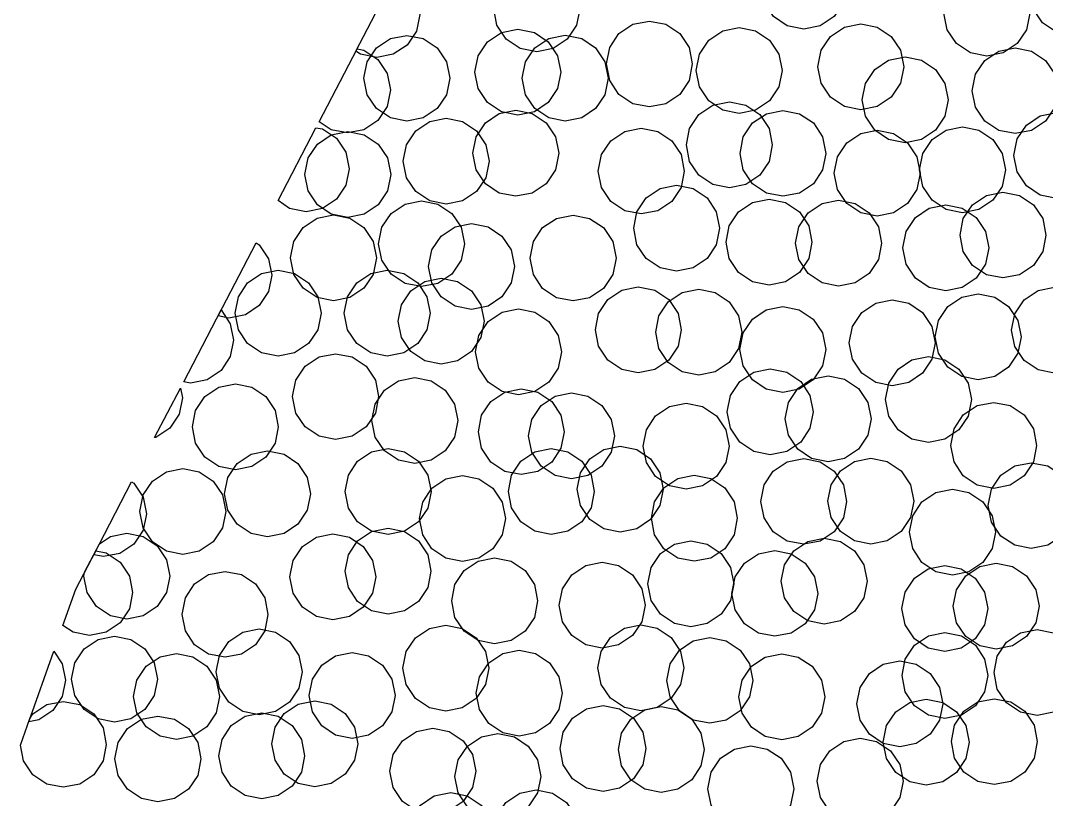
# Model space of a CAD drawing. Header units: millimetres. Extents: x -64 to 65, y -33 to 54.
# Drawn here: x -59.45 to -45.12, y -13.07 to -2.19 of the extents above; entities that cross this region are included whole.
import ezdxf

# ---------------------------------------------------------------- set-up
doc = ezdxf.new("R2010")
doc.units = ezdxf.units.MM

msp = doc.modelspace()

# ---------------------------------------------------------------- linework, layer by layer
for points in [[(-47.955, -1.945), (-48.085, -2.14), (-48.279, -2.27), (-48.509, -2.315), (-48.739, -2.27), (-48.933, -2.14), (-49.063, -1.945), (-49.109, -1.715), (-49.063, -1.486), (-48.933, -1.291), (-48.739, -1.161), (-48.509, -1.115), (-48.279, -1.161), (-48.085, -1.291), (-47.955, -1.486), (-47.909, -1.715), (-47.955, -1.945)], [(-44.197, -2.033), (-44.327, -2.228), (-44.522, -2.358), (-44.751, -2.404), (-44.981, -2.358), (-45.176, -2.228), (-45.306, -2.033), (-45.351, -1.804), (-45.306, -1.574), (-45.176, -1.379), (-44.981, -1.249), (-44.751, -1.204), (-44.522, -1.249), (-44.327, -1.379), (-44.197, -1.574), (-44.151, -1.804), (-44.197, -2.033)], [(-51.684, -2.262), (-51.814, -2.457), (-52.009, -2.587), (-52.238, -2.633), (-52.468, -2.587), (-52.663, -2.457), (-52.793, -2.262), (-52.838, -2.033), (-52.793, -1.803), (-52.663, -1.608), (-52.468, -1.478), (-52.238, -1.433), (-52.009, -1.478), (-51.814, -1.608), (-51.684, -1.803), (-51.638, -2.033), (-51.684, -2.262)], [(-54.217, -1.574), (-54.046, -1.689), (-53.916, -1.883), (-53.87, -2.113), (-53.916, -2.342), (-54.046, -2.537), (-54.24, -2.667), (-54.47, -2.713), (-54.7, -2.667), (-54.764, -2.624), (-54.217, -1.574)], [(-45.399, -2.323), (-45.529, -2.518), (-45.723, -2.648), (-45.953, -2.694), (-46.182, -2.648), (-46.377, -2.518), (-46.507, -2.323), (-46.553, -2.094), (-46.507, -1.864), (-46.377, -1.669), (-46.182, -1.539), (-45.953, -1.494), (-45.723, -1.539), (-45.529, -1.669), (-45.399, -1.864), (-45.353, -2.094), (-45.399, -2.323)], [(-50.111, -3.032), (-50.241, -3.227), (-50.435, -3.357), (-50.665, -3.402), (-50.894, -3.357), (-51.089, -3.227), (-51.219, -3.032), (-51.265, -2.802), (-51.219, -2.573), (-51.089, -2.378), (-50.894, -2.248), (-50.665, -2.202), (-50.435, -2.248), (-50.241, -2.378), (-50.111, -2.573), (-50.065, -2.802), (-50.111, -3.032)], [(-47.157, -3.07), (-47.287, -3.265), (-47.482, -3.395), (-47.711, -3.441), (-47.941, -3.395), (-48.136, -3.265), (-48.266, -3.07), (-48.311, -2.841), (-48.266, -2.611), (-48.136, -2.416), (-47.941, -2.286), (-47.711, -2.241), (-47.482, -2.286), (-47.287, -2.416), (-47.157, -2.611), (-47.111, -2.841), (-47.157, -3.07)], [(-53.497, -3.231), (-53.627, -3.426), (-53.822, -3.556), (-54.051, -3.602), (-54.281, -3.556), (-54.476, -3.426), (-54.606, -3.231), (-54.651, -3.002), (-54.606, -2.772), (-54.476, -2.577), (-54.281, -2.447), (-54.051, -2.402), (-53.822, -2.447), (-53.627, -2.577), (-53.497, -2.772), (-53.451, -3.002), (-53.497, -3.231)], [(-51.946, -3.146), (-52.076, -3.341), (-52.27, -3.471), (-52.5, -3.516), (-52.729, -3.471), (-52.924, -3.341), (-53.054, -3.146), (-53.1, -2.916), (-53.054, -2.687), (-52.924, -2.492), (-52.729, -2.362), (-52.5, -2.316), (-52.27, -2.362), (-52.076, -2.492), (-51.946, -2.687), (-51.9, -2.916), (-51.946, -3.146)], [(-51.286, -3.231), (-51.416, -3.426), (-51.61, -3.556), (-51.84, -3.601), (-52.07, -3.556), (-52.264, -3.426), (-52.394, -3.231), (-52.44, -3.001), (-52.394, -2.772), (-52.264, -2.577), (-52.07, -2.447), (-51.84, -2.401), (-51.61, -2.447), (-51.416, -2.577), (-51.286, -2.772), (-51.24, -3.001), (-51.286, -3.231)], [(-48.857, -3.122), (-48.987, -3.317), (-49.182, -3.447), (-49.411, -3.493), (-49.641, -3.447), (-49.835, -3.317), (-49.966, -3.122), (-50.011, -2.893), (-49.966, -2.663), (-49.835, -2.468), (-49.641, -2.338), (-49.411, -2.293), (-49.182, -2.338), (-48.987, -2.468), (-48.857, -2.663), (-48.811, -2.893), (-48.857, -3.122)], [(-45.003, -3.405), (-45.133, -3.6), (-45.327, -3.73), (-45.557, -3.775), (-45.787, -3.73), (-45.981, -3.6), (-46.111, -3.405), (-46.157, -3.175), (-46.111, -2.946), (-45.981, -2.751), (-45.787, -2.621), (-45.557, -2.575), (-45.327, -2.621), (-45.133, -2.751), (-45.003, -2.946), (-44.957, -3.175), (-45.003, -3.405)], [(-54.747, -2.592), (-54.651, -2.611), (-54.456, -2.741), (-54.326, -2.936), (-54.28, -3.165), (-54.326, -3.395), (-54.456, -3.589), (-54.651, -3.72), (-54.88, -3.765), (-55.11, -3.72), (-55.276, -3.608), (-54.747, -2.592)], [(-46.54, -3.533), (-46.67, -3.728), (-46.864, -3.858), (-47.094, -3.903), (-47.324, -3.858), (-47.518, -3.728), (-47.648, -3.533), (-47.694, -3.303), (-47.648, -3.074), (-47.518, -2.879), (-47.324, -2.749), (-47.094, -2.703), (-46.864, -2.749), (-46.67, -2.879), (-46.54, -3.074), (-46.494, -3.303), (-46.54, -3.533)], [(-48.994, -4.162), (-49.124, -4.357), (-49.319, -4.487), (-49.548, -4.532), (-49.778, -4.487), (-49.973, -4.357), (-50.103, -4.162), (-50.148, -3.932), (-50.103, -3.703), (-49.973, -3.508), (-49.778, -3.378), (-49.548, -3.332), (-49.319, -3.378), (-49.124, -3.508), (-48.994, -3.703), (-48.948, -3.932), (-48.994, -4.162)], [(-52.948, -4.39), (-53.078, -4.585), (-53.273, -4.715), (-53.503, -4.761), (-53.732, -4.715), (-53.927, -4.585), (-54.057, -4.39), (-54.103, -4.161), (-54.057, -3.931), (-53.927, -3.736), (-53.732, -3.606), (-53.503, -3.561), (-53.273, -3.606), (-53.078, -3.736), (-52.948, -3.931), (-52.903, -4.161), (-52.948, -4.39)], [(-51.976, -4.279), (-52.106, -4.474), (-52.301, -4.604), (-52.53, -4.649), (-52.76, -4.604), (-52.954, -4.474), (-53.085, -4.279), (-53.13, -4.049), (-53.085, -3.82), (-52.954, -3.625), (-52.76, -3.495), (-52.53, -3.449), (-52.301, -3.495), (-52.106, -3.625), (-51.976, -3.82), (-51.93, -4.049), (-51.976, -4.279)], [(-48.245, -4.28), (-48.375, -4.474), (-48.569, -4.604), (-48.799, -4.65), (-49.029, -4.604), (-49.223, -4.474), (-49.353, -4.28), (-49.399, -4.05), (-49.353, -3.821), (-49.223, -3.626), (-49.029, -3.496), (-48.799, -3.45), (-48.569, -3.496), (-48.375, -3.626), (-48.245, -3.821), (-48.199, -4.05), (-48.245, -4.28)], [(-44.422, -4.308), (-44.552, -4.503), (-44.746, -4.633), (-44.976, -4.679), (-45.206, -4.633), (-45.4, -4.503), (-45.53, -4.308), (-45.576, -4.079), (-45.53, -3.849), (-45.4, -3.655), (-45.206, -3.524), (-44.976, -3.479), (-44.746, -3.524), (-44.552, -3.655), (-44.422, -3.849), (-44.376, -4.079), (-44.422, -4.308)], [(-55.32, -3.692), (-55.229, -3.71), (-55.034, -3.84), (-54.904, -4.035), (-54.858, -4.265), (-54.904, -4.494), (-55.034, -4.689), (-55.229, -4.819), (-55.458, -4.865), (-55.688, -4.819), (-55.85, -4.711), (-55.32, -3.692)], [(-50.223, -4.527), (-50.353, -4.721), (-50.548, -4.851), (-50.778, -4.897), (-51.007, -4.851), (-51.202, -4.721), (-51.332, -4.527), (-51.378, -4.297), (-51.332, -4.068), (-51.202, -3.873), (-51.007, -3.743), (-50.778, -3.697), (-50.548, -3.743), (-50.353, -3.873), (-50.223, -4.068), (-50.178, -4.297), (-50.223, -4.527)], [(-45.739, -4.511), (-45.869, -4.705), (-46.063, -4.835), (-46.293, -4.881), (-46.522, -4.835), (-46.717, -4.705), (-46.847, -4.511), (-46.893, -4.281), (-46.847, -4.051), (-46.717, -3.857), (-46.522, -3.727), (-46.293, -3.681), (-46.063, -3.727), (-45.869, -3.857), (-45.739, -4.051), (-45.693, -4.281), (-45.739, -4.511)], [(-54.322, -4.574), (-54.452, -4.768), (-54.647, -4.898), (-54.877, -4.944), (-55.106, -4.898), (-55.301, -4.768), (-55.431, -4.574), (-55.477, -4.344), (-55.431, -4.114), (-55.301, -3.92), (-55.106, -3.79), (-54.877, -3.744), (-54.647, -3.79), (-54.452, -3.92), (-54.322, -4.114), (-54.277, -4.344), (-54.322, -4.574)], [(-46.93, -4.556), (-47.06, -4.751), (-47.255, -4.881), (-47.485, -4.927), (-47.714, -4.881), (-47.909, -4.751), (-48.039, -4.556), (-48.085, -4.327), (-48.039, -4.097), (-47.909, -3.902), (-47.714, -3.772), (-47.485, -3.727), (-47.255, -3.772), (-47.06, -3.902), (-46.93, -4.097), (-46.885, -4.327), (-46.93, -4.556)], [(-49.73, -5.326), (-49.86, -5.52), (-50.055, -5.65), (-50.284, -5.696), (-50.514, -5.65), (-50.709, -5.52), (-50.839, -5.326), (-50.884, -5.096), (-50.839, -4.867), (-50.709, -4.672), (-50.514, -4.542), (-50.284, -4.496), (-50.055, -4.542), (-49.86, -4.672), (-49.73, -4.867), (-49.684, -5.096), (-49.73, -5.326)], [(-53.293, -5.542), (-53.423, -5.737), (-53.617, -5.867), (-53.847, -5.912), (-54.076, -5.867), (-54.271, -5.737), (-54.401, -5.542), (-54.447, -5.312), (-54.401, -5.083), (-54.271, -4.888), (-54.076, -4.758), (-53.847, -4.712), (-53.617, -4.758), (-53.423, -4.888), (-53.293, -5.083), (-53.247, -5.312), (-53.293, -5.542)], [(-48.44, -5.521), (-48.57, -5.715), (-48.765, -5.845), (-48.994, -5.891), (-49.224, -5.845), (-49.419, -5.715), (-49.549, -5.521), (-49.594, -5.291), (-49.549, -5.061), (-49.419, -4.867), (-49.224, -4.737), (-48.994, -4.691), (-48.765, -4.737), (-48.57, -4.867), (-48.44, -5.061), (-48.394, -5.291), (-48.44, -5.521)], [(-47.467, -5.534), (-47.598, -5.728), (-47.792, -5.859), (-48.022, -5.904), (-48.251, -5.859), (-48.446, -5.728), (-48.576, -5.534), (-48.622, -5.304), (-48.576, -5.075), (-48.446, -4.88), (-48.251, -4.75), (-48.022, -4.704), (-47.792, -4.75), (-47.598, -4.88), (-47.467, -5.075), (-47.422, -5.304), (-47.467, -5.534)], [(-45.173, -5.421), (-45.303, -5.616), (-45.498, -5.746), (-45.727, -5.791), (-45.957, -5.746), (-46.151, -5.616), (-46.281, -5.421), (-46.327, -5.191), (-46.281, -4.962), (-46.151, -4.767), (-45.957, -4.637), (-45.727, -4.591), (-45.498, -4.637), (-45.303, -4.767), (-45.173, -4.962), (-45.127, -5.191), (-45.173, -5.421)], [(-45.972, -5.599), (-46.102, -5.793), (-46.297, -5.923), (-46.526, -5.969), (-46.756, -5.923), (-46.95, -5.793), (-47.08, -5.599), (-47.126, -5.369), (-47.08, -5.14), (-46.95, -4.945), (-46.756, -4.815), (-46.526, -4.769), (-46.297, -4.815), (-46.102, -4.945), (-45.972, -5.14), (-45.926, -5.369), (-45.972, -5.599)], [(-54.52, -5.74), (-54.65, -5.934), (-54.845, -6.064), (-55.075, -6.11), (-55.304, -6.064), (-55.499, -5.934), (-55.629, -5.74), (-55.675, -5.51), (-55.629, -5.28), (-55.499, -5.086), (-55.304, -4.956), (-55.075, -4.91), (-54.845, -4.956), (-54.65, -5.086), (-54.52, -5.28), (-54.475, -5.51), (-54.52, -5.74)], [(-51.176, -5.742), (-51.306, -5.937), (-51.501, -6.067), (-51.73, -6.112), (-51.96, -6.067), (-52.155, -5.937), (-52.285, -5.742), (-52.33, -5.512), (-52.285, -5.283), (-52.155, -5.088), (-51.96, -4.958), (-51.73, -4.912), (-51.501, -4.958), (-51.306, -5.088), (-51.176, -5.283), (-51.13, -5.512), (-51.176, -5.742)], [(-52.593, -5.859), (-52.723, -6.054), (-52.918, -6.184), (-53.147, -6.229), (-53.377, -6.184), (-53.572, -6.054), (-53.702, -5.859), (-53.747, -5.629), (-53.702, -5.4), (-53.572, -5.205), (-53.377, -5.075), (-53.147, -5.029), (-52.918, -5.075), (-52.723, -5.205), (-52.593, -5.4), (-52.547, -5.629), (-52.593, -5.859)], [(-56.155, -5.298), (-56.111, -5.327), (-55.981, -5.522), (-55.935, -5.751), (-55.981, -5.981), (-56.111, -6.176), (-56.306, -6.306), (-56.535, -6.351), (-56.688, -6.321), (-56.155, -5.298)], [(-55.295, -6.513), (-55.425, -6.708), (-55.62, -6.838), (-55.849, -6.883), (-56.079, -6.838), (-56.274, -6.708), (-56.404, -6.513), (-56.449, -6.283), (-56.404, -6.054), (-56.274, -5.859), (-56.079, -5.729), (-55.849, -5.683), (-55.62, -5.729), (-55.425, -5.859), (-55.295, -6.054), (-55.249, -6.283), (-55.295, -6.513)], [(-53.77, -6.513), (-53.9, -6.708), (-54.095, -6.838), (-54.325, -6.884), (-54.554, -6.838), (-54.749, -6.708), (-54.879, -6.513), (-54.925, -6.284), (-54.879, -6.054), (-54.749, -5.86), (-54.554, -5.729), (-54.325, -5.684), (-54.095, -5.729), (-53.9, -5.86), (-53.77, -6.054), (-53.725, -6.284), (-53.77, -6.513)], [(-53.017, -6.624), (-53.147, -6.819), (-53.342, -6.949), (-53.571, -6.995), (-53.801, -6.949), (-53.996, -6.819), (-54.126, -6.624), (-54.171, -6.395), (-54.126, -6.165), (-53.996, -5.971), (-53.801, -5.84), (-53.571, -5.795), (-53.342, -5.84), (-53.147, -5.971), (-53.017, -6.165), (-52.971, -6.395), (-53.017, -6.624)], [(-50.265, -6.745), (-50.395, -6.939), (-50.59, -7.069), (-50.819, -7.115), (-51.049, -7.069), (-51.244, -6.939), (-51.374, -6.745), (-51.419, -6.515), (-51.374, -6.286), (-51.244, -6.091), (-51.049, -5.961), (-50.819, -5.915), (-50.59, -5.961), (-50.395, -6.091), (-50.265, -6.286), (-50.219, -6.515), (-50.265, -6.745)], [(-49.422, -6.777), (-49.552, -6.972), (-49.747, -7.102), (-49.976, -7.147), (-50.206, -7.102), (-50.401, -6.972), (-50.531, -6.777), (-50.576, -6.547), (-50.531, -6.318), (-50.401, -6.123), (-50.206, -5.993), (-49.976, -5.947), (-49.747, -5.993), (-49.552, -6.123), (-49.422, -6.318), (-49.376, -6.547), (-49.422, -6.777)], [(-45.519, -6.842), (-45.649, -7.037), (-45.843, -7.167), (-46.073, -7.213), (-46.303, -7.167), (-46.497, -7.037), (-46.627, -6.842), (-46.673, -6.613), (-46.627, -6.383), (-46.497, -6.188), (-46.303, -6.058), (-46.073, -6.013), (-45.843, -6.058), (-45.649, -6.188), (-45.519, -6.383), (-45.473, -6.613), (-45.519, -6.842)], [(-44.452, -6.75), (-44.583, -6.945), (-44.777, -7.075), (-45.007, -7.12), (-45.236, -7.075), (-45.431, -6.945), (-45.561, -6.75), (-45.607, -6.52), (-45.561, -6.291), (-45.431, -6.096), (-45.236, -5.966), (-45.007, -5.92), (-44.777, -5.966), (-44.583, -6.096), (-44.452, -6.291), (-44.407, -6.52), (-44.452, -6.75)], [(-46.719, -6.927), (-46.849, -7.121), (-47.044, -7.251), (-47.274, -7.297), (-47.503, -7.251), (-47.698, -7.121), (-47.828, -6.927), (-47.874, -6.697), (-47.828, -6.467), (-47.698, -6.273), (-47.503, -6.143), (-47.274, -6.097), (-47.044, -6.143), (-46.849, -6.273), (-46.719, -6.467), (-46.674, -6.697), (-46.719, -6.927)], [(-56.645, -6.238), (-56.516, -6.43), (-56.47, -6.66), (-56.516, -6.889), (-56.646, -7.084), (-56.841, -7.214), (-57.07, -7.26), (-57.166, -7.241), (-56.645, -6.238)], [(-51.937, -7.052), (-52.067, -7.247), (-52.262, -7.377), (-52.492, -7.423), (-52.721, -7.377), (-52.916, -7.247), (-53.046, -7.052), (-53.092, -6.823), (-53.046, -6.593), (-52.916, -6.398), (-52.721, -6.268), (-52.492, -6.223), (-52.262, -6.268), (-52.067, -6.398), (-51.937, -6.593), (-51.892, -6.823), (-51.937, -7.052)], [(-48.248, -7.018), (-48.378, -7.213), (-48.573, -7.343), (-48.802, -7.389), (-49.032, -7.343), (-49.226, -7.213), (-49.357, -7.018), (-49.402, -6.789), (-49.357, -6.559), (-49.226, -6.364), (-49.032, -6.234), (-48.802, -6.189), (-48.573, -6.234), (-48.378, -6.364), (-48.248, -6.559), (-48.202, -6.789), (-48.248, -7.018)], [(-54.491, -7.678), (-54.621, -7.872), (-54.816, -8.002), (-55.046, -8.048), (-55.275, -8.002), (-55.47, -7.872), (-55.6, -7.678), (-55.646, -7.448), (-55.6, -7.218), (-55.47, -7.024), (-55.275, -6.894), (-55.046, -6.848), (-54.816, -6.894), (-54.621, -7.024), (-54.491, -7.218), (-54.446, -7.448), (-54.491, -7.678)], [(-46.214, -7.719), (-46.344, -7.913), (-46.538, -8.043), (-46.768, -8.089), (-46.998, -8.043), (-47.192, -7.913), (-47.322, -7.719), (-47.368, -7.489), (-47.322, -7.259), (-47.192, -7.065), (-46.998, -6.935), (-46.768, -6.889), (-46.538, -6.935), (-46.344, -7.065), (-46.214, -7.259), (-46.168, -7.489), (-46.214, -7.719)], [(-48.422, -7.889), (-48.552, -8.083), (-48.747, -8.213), (-48.977, -8.259), (-49.206, -8.213), (-49.401, -8.083), (-49.531, -7.889), (-49.577, -7.659), (-49.531, -7.43), (-49.401, -7.235), (-49.206, -7.105), (-48.977, -7.059), (-48.747, -7.105), (-48.552, -7.235), (-48.422, -7.43), (-48.377, -7.659), (-48.422, -7.889)], [(-47.615, -7.987), (-47.745, -8.181), (-47.94, -8.311), (-48.17, -8.357), (-48.399, -8.311), (-48.594, -8.181), (-48.724, -7.987), (-48.77, -7.757), (-48.724, -7.528), (-48.594, -7.333), (-48.399, -7.203), (-48.17, -7.157), (-47.94, -7.203), (-47.745, -7.333), (-47.615, -7.528), (-47.57, -7.757), (-47.615, -7.987)], [(-55.892, -8.099), (-56.022, -8.294), (-56.217, -8.424), (-56.446, -8.47), (-56.676, -8.424), (-56.871, -8.294), (-57.001, -8.099), (-57.046, -7.87), (-57.001, -7.64), (-56.871, -7.446), (-56.676, -7.316), (-56.446, -7.27), (-56.217, -7.316), (-56.022, -7.446), (-55.892, -7.64), (-55.846, -7.87), (-55.892, -8.099)], [(-53.385, -8.013), (-53.515, -8.207), (-53.71, -8.337), (-53.94, -8.383), (-54.169, -8.337), (-54.364, -8.207), (-54.494, -8.013), (-54.54, -7.783), (-54.494, -7.553), (-54.364, -7.359), (-54.169, -7.229), (-53.94, -7.183), (-53.71, -7.229), (-53.515, -7.359), (-53.385, -7.553), (-53.34, -7.783), (-53.385, -8.013)], [(-57.212, -7.329), (-57.186, -7.463), (-57.231, -7.693), (-57.361, -7.888), (-57.556, -8.018), (-57.573, -8.021), (-57.212, -7.329)], [(-51.899, -8.168), (-52.029, -8.363), (-52.224, -8.493), (-52.453, -8.538), (-52.683, -8.493), (-52.877, -8.363), (-53.008, -8.168), (-53.053, -7.938), (-53.008, -7.709), (-52.877, -7.514), (-52.683, -7.384), (-52.453, -7.338), (-52.224, -7.384), (-52.029, -7.514), (-51.899, -7.709), (-51.853, -7.938), (-51.899, -8.168)], [(-51.198, -8.226), (-51.328, -8.42), (-51.523, -8.55), (-51.752, -8.596), (-51.982, -8.55), (-52.176, -8.42), (-52.307, -8.226), (-52.352, -7.996), (-52.307, -7.766), (-52.176, -7.572), (-51.982, -7.442), (-51.752, -7.396), (-51.523, -7.442), (-51.328, -7.572), (-51.198, -7.766), (-51.152, -7.996), (-51.198, -8.226)], [(-49.598, -8.37), (-49.728, -8.564), (-49.923, -8.694), (-50.152, -8.74), (-50.382, -8.694), (-50.577, -8.564), (-50.707, -8.37), (-50.752, -8.14), (-50.707, -7.911), (-50.577, -7.716), (-50.382, -7.586), (-50.152, -7.54), (-49.923, -7.586), (-49.728, -7.716), (-49.598, -7.911), (-49.552, -8.14), (-49.598, -8.37)], [(-45.303, -8.358), (-45.433, -8.553), (-45.627, -8.683), (-45.857, -8.729), (-46.087, -8.683), (-46.281, -8.553), (-46.411, -8.358), (-46.457, -8.129), (-46.411, -7.899), (-46.281, -7.704), (-46.087, -7.574), (-45.857, -7.529), (-45.627, -7.574), (-45.433, -7.704), (-45.303, -7.899), (-45.257, -8.129), (-45.303, -8.358)], [(-50.517, -8.971), (-50.647, -9.166), (-50.842, -9.296), (-51.071, -9.341), (-51.301, -9.296), (-51.495, -9.166), (-51.625, -8.971), (-51.671, -8.741), (-51.625, -8.512), (-51.495, -8.317), (-51.301, -8.187), (-51.071, -8.141), (-50.842, -8.187), (-50.647, -8.317), (-50.517, -8.512), (-50.471, -8.741), (-50.517, -8.971)], [(-55.442, -9.035), (-55.572, -9.23), (-55.766, -9.36), (-55.996, -9.405), (-56.226, -9.36), (-56.42, -9.23), (-56.55, -9.035), (-56.596, -8.805), (-56.55, -8.576), (-56.42, -8.381), (-56.226, -8.251), (-55.996, -8.205), (-55.766, -8.251), (-55.572, -8.381), (-55.442, -8.576), (-55.396, -8.805), (-55.442, -9.035)], [(-53.759, -9.004), (-53.889, -9.199), (-54.084, -9.329), (-54.313, -9.374), (-54.543, -9.329), (-54.738, -9.199), (-54.868, -9.004), (-54.913, -8.774), (-54.868, -8.545), (-54.738, -8.35), (-54.543, -8.22), (-54.313, -8.174), (-54.084, -8.22), (-53.889, -8.35), (-53.759, -8.545), (-53.713, -8.774), (-53.759, -9.004)], [(-51.479, -9.003), (-51.609, -9.198), (-51.804, -9.328), (-52.034, -9.373), (-52.263, -9.328), (-52.458, -9.198), (-52.588, -9.003), (-52.634, -8.773), (-52.588, -8.544), (-52.458, -8.349), (-52.263, -8.219), (-52.034, -8.173), (-51.804, -8.219), (-51.609, -8.349), (-51.479, -8.544), (-51.434, -8.773), (-51.479, -9.003)], [(-47.018, -9.137), (-47.148, -9.332), (-47.343, -9.462), (-47.573, -9.507), (-47.802, -9.462), (-47.997, -9.332), (-48.127, -9.137), (-48.173, -8.907), (-48.127, -8.678), (-47.997, -8.483), (-47.802, -8.353), (-47.573, -8.307), (-47.343, -8.353), (-47.148, -8.483), (-47.018, -8.678), (-46.973, -8.907), (-47.018, -9.137)], [(-56.625, -9.281), (-56.755, -9.476), (-56.949, -9.606), (-57.179, -9.652), (-57.409, -9.606), (-57.603, -9.476), (-57.733, -9.281), (-57.779, -9.052), (-57.733, -8.822), (-57.603, -8.627), (-57.409, -8.497), (-57.179, -8.452), (-56.949, -8.497), (-56.755, -8.627), (-56.625, -8.822), (-56.579, -9.052), (-56.625, -9.281)], [(-47.956, -9.141), (-48.086, -9.335), (-48.28, -9.465), (-48.51, -9.511), (-48.739, -9.465), (-48.934, -9.335), (-49.064, -9.141), (-49.11, -8.911), (-49.064, -8.681), (-48.934, -8.487), (-48.739, -8.357), (-48.51, -8.311), (-48.28, -8.357), (-48.086, -8.487), (-47.956, -8.681), (-47.91, -8.911), (-47.956, -9.141)], [(-44.778, -9.2), (-44.908, -9.395), (-45.103, -9.525), (-45.333, -9.571), (-45.562, -9.525), (-45.757, -9.395), (-45.887, -9.2), (-45.933, -8.971), (-45.887, -8.741), (-45.757, -8.546), (-45.562, -8.416), (-45.333, -8.371), (-45.103, -8.416), (-44.908, -8.546), (-44.778, -8.741), (-44.733, -8.971), (-44.778, -9.2)], [(-52.721, -9.38), (-52.851, -9.575), (-53.046, -9.705), (-53.276, -9.751), (-53.505, -9.705), (-53.7, -9.575), (-53.83, -9.38), (-53.876, -9.151), (-53.83, -8.921), (-53.7, -8.727), (-53.505, -8.596), (-53.276, -8.551), (-53.046, -8.596), (-52.851, -8.727), (-52.721, -8.921), (-52.676, -9.151), (-52.721, -9.38)], [(-49.483, -9.377), (-49.613, -9.572), (-49.808, -9.702), (-50.037, -9.747), (-50.267, -9.702), (-50.461, -9.572), (-50.591, -9.377), (-50.637, -9.147), (-50.591, -8.918), (-50.461, -8.723), (-50.267, -8.593), (-50.037, -8.547), (-49.808, -8.593), (-49.613, -8.723), (-49.483, -8.918), (-49.437, -9.147), (-49.483, -9.377)], [(-57.894, -8.639), (-57.864, -8.659), (-57.734, -8.854), (-57.688, -9.083), (-57.734, -9.313), (-57.864, -9.508), (-58.058, -9.638), (-58.288, -9.683), (-58.424, -9.656), (-57.894, -8.639)], [(-45.879, -9.571), (-46.009, -9.766), (-46.204, -9.896), (-46.433, -9.942), (-46.663, -9.896), (-46.858, -9.766), (-46.988, -9.571), (-47.033, -9.342), (-46.988, -9.112), (-46.858, -8.918), (-46.663, -8.787), (-46.433, -8.742), (-46.204, -8.787), (-46.009, -8.918), (-45.879, -9.112), (-45.833, -9.342), (-45.879, -9.571)], [(-53.759, -10.115), (-53.889, -10.309), (-54.084, -10.439), (-54.314, -10.485), (-54.543, -10.439), (-54.738, -10.309), (-54.868, -10.115), (-54.914, -9.885), (-54.868, -9.656), (-54.738, -9.461), (-54.543, -9.331), (-54.314, -9.285), (-54.084, -9.331), (-53.889, -9.461), (-53.759, -9.656), (-53.714, -9.885), (-53.759, -10.115)], [(-58.345, -9.505), (-58.191, -9.402), (-57.961, -9.357), (-57.732, -9.402), (-57.537, -9.532), (-57.407, -9.727), (-57.361, -9.957), (-57.407, -10.186), (-57.537, -10.381), (-57.732, -10.511), (-57.961, -10.557), (-58.191, -10.511), (-58.386, -10.381), (-58.516, -10.186), (-58.561, -9.957), (-58.55, -9.899), (-58.345, -9.505)], [(-54.529, -10.194), (-54.659, -10.389), (-54.854, -10.519), (-55.083, -10.565), (-55.313, -10.519), (-55.508, -10.389), (-55.638, -10.194), (-55.683, -9.965), (-55.638, -9.735), (-55.508, -9.54), (-55.313, -9.41), (-55.083, -9.365), (-54.854, -9.41), (-54.659, -9.54), (-54.529, -9.735), (-54.483, -9.965), (-54.529, -10.194)], [(-47.67, -10.256), (-47.8, -10.451), (-47.995, -10.581), (-48.225, -10.626), (-48.454, -10.581), (-48.649, -10.451), (-48.779, -10.256), (-48.825, -10.026), (-48.779, -9.797), (-48.649, -9.602), (-48.454, -9.472), (-48.225, -9.426), (-47.995, -9.472), (-47.8, -9.602), (-47.67, -9.797), (-47.625, -10.026), (-47.67, -10.256)], [(-49.532, -10.294), (-49.662, -10.488), (-49.857, -10.618), (-50.087, -10.664), (-50.316, -10.618), (-50.511, -10.488), (-50.641, -10.294), (-50.687, -10.064), (-50.641, -9.834), (-50.511, -9.64), (-50.316, -9.51), (-50.087, -9.464), (-49.857, -9.51), (-49.662, -9.64), (-49.532, -9.834), (-49.487, -10.064), (-49.532, -10.294)], [(-48.359, -10.426), (-48.489, -10.621), (-48.684, -10.751), (-48.913, -10.796), (-49.143, -10.751), (-49.338, -10.621), (-49.468, -10.426), (-49.513, -10.196), (-49.468, -9.967), (-49.338, -9.772), (-49.143, -9.642), (-48.913, -9.596), (-48.684, -9.642), (-48.489, -9.772), (-48.359, -9.967), (-48.313, -10.196), (-48.359, -10.426)], [(-58.674, -10.138), (-58.395, -9.601), (-58.251, -9.63), (-58.056, -9.76), (-57.926, -9.954), (-57.881, -10.184), (-57.926, -10.413), (-58.056, -10.608), (-58.251, -10.738), (-58.481, -10.784), (-58.71, -10.738), (-58.853, -10.643), (-58.674, -10.138)], [(-52.271, -10.531), (-52.401, -10.725), (-52.596, -10.856), (-52.825, -10.901), (-53.055, -10.856), (-53.25, -10.725), (-53.38, -10.531), (-53.425, -10.301), (-53.38, -10.072), (-53.25, -9.877), (-53.055, -9.747), (-52.825, -9.701), (-52.596, -9.747), (-52.401, -9.877), (-52.271, -10.072), (-52.225, -10.301), (-52.271, -10.531)], [(-50.77, -10.592), (-50.9, -10.786), (-51.095, -10.916), (-51.325, -10.962), (-51.554, -10.916), (-51.749, -10.786), (-51.879, -10.592), (-51.925, -10.362), (-51.879, -10.132), (-51.749, -9.938), (-51.554, -9.808), (-51.325, -9.762), (-51.095, -9.808), (-50.9, -9.938), (-50.77, -10.132), (-50.725, -10.362), (-50.77, -10.592)], [(-45.986, -10.636), (-46.116, -10.831), (-46.31, -10.961), (-46.54, -11.007), (-46.77, -10.961), (-46.964, -10.831), (-47.094, -10.636), (-47.14, -10.407), (-47.094, -10.177), (-46.964, -9.983), (-46.77, -9.853), (-46.54, -9.807), (-46.31, -9.853), (-46.116, -9.983), (-45.986, -10.177), (-45.94, -10.407), (-45.986, -10.636)], [(-45.268, -10.606), (-45.398, -10.8), (-45.593, -10.93), (-45.822, -10.976), (-46.052, -10.93), (-46.247, -10.8), (-46.377, -10.606), (-46.422, -10.376), (-46.377, -10.146), (-46.247, -9.952), (-46.052, -9.822), (-45.822, -9.776), (-45.593, -9.822), (-45.398, -9.952), (-45.268, -10.146), (-45.222, -10.376), (-45.268, -10.606)], [(-56.035, -10.718), (-56.165, -10.913), (-56.36, -11.043), (-56.59, -11.089), (-56.819, -11.043), (-57.014, -10.913), (-57.144, -10.718), (-57.19, -10.489), (-57.144, -10.259), (-57.014, -10.065), (-56.819, -9.934), (-56.59, -9.889), (-56.36, -9.934), (-56.165, -10.065), (-56.035, -10.259), (-55.99, -10.489), (-56.035, -10.718)], [(-55.559, -11.522), (-55.689, -11.717), (-55.883, -11.847), (-56.113, -11.892), (-56.343, -11.847), (-56.537, -11.717), (-56.667, -11.522), (-56.713, -11.292), (-56.667, -11.063), (-56.537, -10.868), (-56.343, -10.738), (-56.113, -10.692), (-55.883, -10.738), (-55.689, -10.868), (-55.559, -11.063), (-55.513, -11.292), (-55.559, -11.522)], [(-52.953, -11.469), (-53.083, -11.664), (-53.278, -11.794), (-53.508, -11.839), (-53.737, -11.794), (-53.932, -11.664), (-54.062, -11.469), (-54.108, -11.239), (-54.062, -11.01), (-53.932, -10.815), (-53.737, -10.685), (-53.508, -10.639), (-53.278, -10.685), (-53.083, -10.815), (-52.953, -11.01), (-52.908, -11.239), (-52.953, -11.469)], [(-50.23, -11.467), (-50.36, -11.661), (-50.555, -11.792), (-50.784, -11.837), (-51.014, -11.792), (-51.209, -11.661), (-51.339, -11.467), (-51.384, -11.237), (-51.339, -11.008), (-51.209, -10.813), (-51.014, -10.683), (-50.784, -10.637), (-50.555, -10.683), (-50.36, -10.813), (-50.23, -11.008), (-50.184, -11.237), (-50.23, -11.467)], [(-45.983, -11.572), (-46.113, -11.767), (-46.308, -11.897), (-46.537, -11.943), (-46.767, -11.897), (-46.962, -11.767), (-47.092, -11.572), (-47.137, -11.343), (-47.092, -11.113), (-46.962, -10.919), (-46.767, -10.789), (-46.537, -10.743), (-46.308, -10.789), (-46.113, -10.919), (-45.983, -11.113), (-45.937, -11.343), (-45.983, -11.572)], [(-44.698, -11.532), (-44.828, -11.727), (-45.023, -11.857), (-45.252, -11.902), (-45.482, -11.857), (-45.677, -11.727), (-45.807, -11.532), (-45.852, -11.302), (-45.807, -11.073), (-45.677, -10.878), (-45.482, -10.748), (-45.252, -10.702), (-45.023, -10.748), (-44.828, -10.878), (-44.698, -11.073), (-44.652, -11.302), (-44.698, -11.532)], [(-57.579, -11.624), (-57.709, -11.819), (-57.904, -11.949), (-58.133, -11.994), (-58.363, -11.949), (-58.558, -11.819), (-58.688, -11.624), (-58.733, -11.394), (-58.688, -11.165), (-58.558, -10.97), (-58.363, -10.84), (-58.133, -10.794), (-57.904, -10.84), (-57.709, -10.97), (-57.579, -11.165), (-57.533, -11.394), (-57.579, -11.624)], [(-49.267, -11.641), (-49.397, -11.835), (-49.592, -11.965), (-49.822, -12.011), (-50.051, -11.965), (-50.246, -11.835), (-50.376, -11.641), (-50.422, -11.411), (-50.376, -11.181), (-50.246, -10.987), (-50.051, -10.857), (-49.822, -10.811), (-49.592, -10.857), (-49.397, -10.987), (-49.267, -11.181), (-49.222, -11.411), (-49.267, -11.641)], [(-58.981, -11.003), (-58.864, -11.179), (-58.818, -11.409), (-58.864, -11.638), (-58.994, -11.833), (-59.188, -11.963), (-59.331, -11.991), (-58.981, -11.003)], [(-54.262, -11.851), (-54.392, -12.045), (-54.587, -12.176), (-54.816, -12.221), (-55.046, -12.176), (-55.24, -12.045), (-55.37, -11.851), (-55.416, -11.621), (-55.37, -11.392), (-55.24, -11.197), (-55.046, -11.067), (-54.816, -11.021), (-54.587, -11.067), (-54.392, -11.197), (-54.262, -11.392), (-54.216, -11.621), (-54.262, -11.851)], [(-51.929, -11.82), (-52.059, -12.014), (-52.254, -12.144), (-52.483, -12.19), (-52.713, -12.144), (-52.908, -12.014), (-53.038, -11.82), (-53.083, -11.59), (-53.038, -11.36), (-52.908, -11.166), (-52.713, -11.036), (-52.483, -10.99), (-52.254, -11.036), (-52.059, -11.166), (-51.929, -11.36), (-51.883, -11.59), (-51.929, -11.82)], [(-56.714, -11.866), (-56.844, -12.061), (-57.039, -12.191), (-57.268, -12.237), (-57.498, -12.191), (-57.693, -12.061), (-57.823, -11.866), (-57.868, -11.637), (-57.823, -11.407), (-57.693, -11.212), (-57.498, -11.082), (-57.268, -11.037), (-57.039, -11.082), (-56.844, -11.212), (-56.714, -11.407), (-56.668, -11.637), (-56.714, -11.866)], [(-48.262, -11.869), (-48.392, -12.064), (-48.587, -12.194), (-48.817, -12.24), (-49.046, -12.194), (-49.241, -12.064), (-49.371, -11.869), (-49.417, -11.64), (-49.371, -11.41), (-49.241, -11.215), (-49.046, -11.085), (-48.817, -11.04), (-48.587, -11.085), (-48.392, -11.215), (-48.262, -11.41), (-48.217, -11.64), (-48.262, -11.869)], [(-46.614, -11.969), (-46.744, -12.164), (-46.939, -12.294), (-47.168, -12.34), (-47.398, -12.294), (-47.593, -12.164), (-47.723, -11.969), (-47.768, -11.74), (-47.723, -11.51), (-47.593, -11.315), (-47.398, -11.185), (-47.168, -11.14), (-46.939, -11.185), (-46.744, -11.315), (-46.614, -11.51), (-46.568, -11.74), (-46.614, -11.969)], [(-59.314, -11.944), (-59.272, -11.88), (-59.077, -11.75), (-58.848, -11.705), (-58.618, -11.75), (-58.423, -11.88), (-58.293, -12.075), (-58.248, -12.305), (-58.293, -12.534), (-58.423, -12.729), (-58.618, -12.859), (-58.848, -12.905), (-59.077, -12.859), (-59.272, -12.729), (-59.402, -12.534), (-59.446, -12.314), (-59.314, -11.944)], [(-54.783, -12.526), (-54.913, -12.721), (-55.108, -12.851), (-55.337, -12.896), (-55.567, -12.851), (-55.762, -12.721), (-55.892, -12.526), (-55.937, -12.296), (-55.892, -12.067), (-55.762, -11.872), (-55.567, -11.742), (-55.337, -11.696), (-55.108, -11.742), (-54.913, -11.872), (-54.783, -12.067), (-54.737, -12.296), (-54.783, -12.526)], [(-46.244, -12.503), (-46.374, -12.697), (-46.569, -12.827), (-46.798, -12.873), (-47.028, -12.827), (-47.223, -12.697), (-47.353, -12.503), (-47.398, -12.273), (-47.353, -12.043), (-47.223, -11.849), (-47.028, -11.719), (-46.798, -11.673), (-46.569, -11.719), (-46.374, -11.849), (-46.244, -12.043), (-46.198, -12.273), (-46.244, -12.503)], [(-45.294, -12.497), (-45.424, -12.692), (-45.618, -12.822), (-45.848, -12.867), (-46.078, -12.822), (-46.272, -12.692), (-46.402, -12.497), (-46.448, -12.267), (-46.402, -12.038), (-46.272, -11.843), (-46.078, -11.713), (-45.848, -11.667), (-45.618, -11.713), (-45.424, -11.843), (-45.294, -12.038), (-45.248, -12.267), (-45.294, -12.497)], [(-55.524, -12.694), (-55.654, -12.889), (-55.848, -13.019), (-56.078, -13.064), (-56.308, -13.019), (-56.502, -12.889), (-56.632, -12.694), (-56.678, -12.464), (-56.632, -12.235), (-56.502, -12.04), (-56.308, -11.91), (-56.078, -11.864), (-55.848, -11.91), (-55.654, -12.04), (-55.524, -12.235), (-55.478, -12.464), (-55.524, -12.694)], [(-50.758, -12.593), (-50.888, -12.788), (-51.083, -12.918), (-51.312, -12.964), (-51.542, -12.918), (-51.737, -12.788), (-51.867, -12.593), (-51.912, -12.364), (-51.867, -12.134), (-51.737, -11.94), (-51.542, -11.81), (-51.312, -11.764), (-51.083, -11.81), (-50.888, -11.94), (-50.758, -12.134), (-50.712, -12.364), (-50.758, -12.593)], [(-49.944, -12.607), (-50.074, -12.802), (-50.269, -12.932), (-50.498, -12.978), (-50.728, -12.932), (-50.923, -12.802), (-51.053, -12.607), (-51.098, -12.378), (-51.053, -12.148), (-50.923, -11.953), (-50.728, -11.823), (-50.498, -11.778), (-50.269, -11.823), (-50.074, -11.953), (-49.944, -12.148), (-49.898, -12.378), (-49.944, -12.607)], [(-56.972, -12.738), (-57.102, -12.933), (-57.297, -13.063), (-57.527, -13.109), (-57.756, -13.063), (-57.951, -12.933), (-58.081, -12.738), (-58.127, -12.509), (-58.081, -12.279), (-57.951, -12.084), (-57.756, -11.954), (-57.527, -11.909), (-57.297, -11.954), (-57.102, -12.084), (-56.972, -12.279), (-56.927, -12.509), (-56.972, -12.738)], [(-53.134, -12.908), (-53.264, -13.102), (-53.458, -13.232), (-53.688, -13.278), (-53.918, -13.232), (-54.112, -13.102), (-54.242, -12.908), (-54.288, -12.678), (-54.242, -12.448), (-54.112, -12.254), (-53.918, -12.124), (-53.688, -12.078), (-53.458, -12.124), (-53.264, -12.254), (-53.134, -12.448), (-53.088, -12.678), (-53.134, -12.908)], [(-52.225, -12.982), (-52.355, -13.176), (-52.55, -13.306), (-52.779, -13.352), (-53.009, -13.306), (-53.204, -13.176), (-53.334, -12.982), (-53.379, -12.752), (-53.334, -12.523), (-53.204, -12.328), (-53.009, -12.198), (-52.779, -12.152), (-52.55, -12.198), (-52.355, -12.328), (-52.225, -12.523), (-52.179, -12.752), (-52.225, -12.982)], [(-47.167, -13.047), (-47.297, -13.241), (-47.492, -13.371), (-47.722, -13.417), (-47.951, -13.371), (-48.146, -13.241), (-48.276, -13.047), (-48.322, -12.817), (-48.276, -12.588), (-48.146, -12.393), (-47.951, -12.263), (-47.722, -12.217), (-47.492, -12.263), (-47.297, -12.393), (-47.167, -12.588), (-47.122, -12.817), (-47.167, -13.047)], [(-48.693, -13.154), (-48.823, -13.348), (-49.018, -13.479), (-49.248, -13.524), (-49.477, -13.479), (-49.672, -13.348), (-49.802, -13.154), (-49.848, -12.924), (-49.802, -12.695), (-49.672, -12.5), (-49.477, -12.37), (-49.248, -12.324), (-49.018, -12.37), (-48.823, -12.5), (-48.693, -12.695), (-48.648, -12.924), (-48.693, -13.154)], [(-52.884, -13.808), (-53.014, -14.003), (-53.208, -14.133), (-53.438, -14.179), (-53.668, -14.133), (-53.862, -14.003), (-53.992, -13.808), (-54.038, -13.579), (-53.992, -13.349), (-53.862, -13.155), (-53.668, -13.025), (-53.438, -12.979), (-53.208, -13.025), (-53.014, -13.155), (-52.884, -13.349), (-52.838, -13.579), (-52.884, -13.808)], [(-51.691, -13.769), (-51.822, -13.963), (-52.016, -14.093), (-52.246, -14.139), (-52.475, -14.093), (-52.67, -13.963), (-52.8, -13.769), (-52.846, -13.539), (-52.8, -13.309), (-52.67, -13.115), (-52.475, -12.985), (-52.246, -12.939), (-52.016, -12.985), (-51.822, -13.115), (-51.691, -13.309), (-51.646, -13.539), (-51.691, -13.769)]]:
    msp.add_lwpolyline(points, close=True)

doc.saveas('drawing.dxf')
